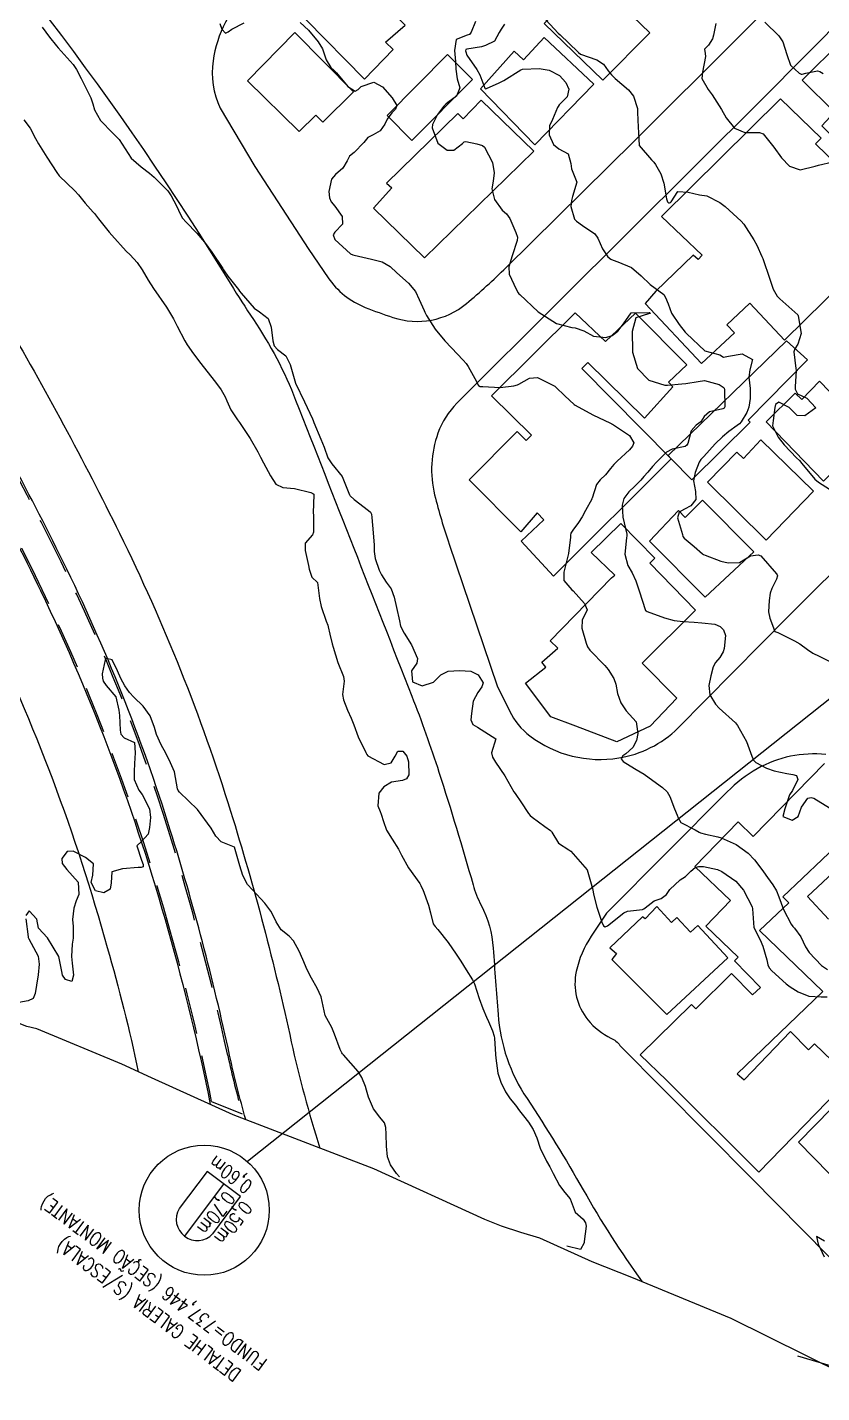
# Model space of a CAD drawing. Header units: metres. Extents: x 298520 to 308411, y 7433745 to 7450750.
# Drawn here: x 303078.7 to 303164.2, y 7440535.2 to 7440682.1 of the extents above; entities that cross this region are included whole.
import ezdxf

# ---------------------------------------------------------------- set-up
doc = ezdxf.new("R2010")
doc.units = ezdxf.units.M
doc.header["$LTSCALE"] = 10
doc.linetypes.add('CONTINUO', pattern=[0])
doc.linetypes.add('DASHED', pattern=[0.75, 0.5, -0.25])
for name, color, linetype in [('Area', 45, 'Continuous'), ('Canteiro', 45, 'DASHED'), ('Curvas de Nivel 1m', 11, 'Continuous'), ('Curvas de Nivel 5m', 15, 'Continuous'), ('Edificações', 30, 'Continuous'), ('TEXTO', 45, 'Continuous'), ('Vias Primárias', 230, 'Continuous')]:
    doc.layers.add(name, color=color, linetype=linetype)
doc.styles.add('ROMANS', font='romans', dxfattribs={"height": 0.2})

msp = doc.modelspace()

# ---------------------------------------------------------------- linework, layer by layer
at = {"layer": 'Area'}
msp.add_polyline3d([(303170.64, 7440535.16, 761.8), (303154.48, 7440543.16, 762.45), (303143.81, 7440547.55, 762.55), (303139.54, 7440549.26, 766.68), (303133.9, 7440551.78, 763.2), (303131.85, 7440552.39, 763.15), (303129.77, 7440553.07, 763.17), (303127.97, 7440553.79, 763.26), (303116.02, 7440559.26, 762.99), (303100.88, 7440565.07, 762.67), (303092.11, 7440569.05, 762.74), (303088.9, 7440570.51, 762.81), (303079.74, 7440574.32, 762.95), (303078.67, 7440574.56, 762.92), (303066.88, 7440579.22, 779.09), (303066.37, 7440579.54, 787.51), (303062.39, 7440581.08, 769.89), (303047.75, 7440587.32, 760.66), (303043.98, 7440589.27, 760), (303036.51, 7440592.23, 759), (303027.31, 7440595.91, 757.16), (303025.1, 7440596.69, 756.8), (303022.33, 7440598.28, 756.28), (303012.54, 7440602.31, 755.14)], dxfattribs=at)
at = {"layer": 'Canteiro'}
msp.add_lwpolyline([(303004.79, 7440711.59), (303019.58, 7440699.98, -0.0172), (303026.9, 7440693.81, -0.019794), (303040.19, 7440680.81, -0.021476), (303051.2, 7440668.11, -0.005877), (303057.67, 7440659.77, -0.026427), (303067.78, 7440644.82, -0.023549), (303080.33, 7440621.57, -0.04433), (303094.08, 7440584.96, -0.019494), (303098.56, 7440566.51), (303101.86, 7440565.18, -0.014409), (303100.3, 7440571.46, 0.022101), (303093.93, 7440595.65, 0.03909), (303082.37, 7440624.57, 0.018435), (303070.13, 7440647.24, 0.038402), (303057.76, 7440664.98, 0.005715), (303049.24, 7440675.17, 0.023067), (303042.2, 7440682.66, -0.006242), (303038.21, 7440686.63, 0.020995), (303027.1, 7440697.05, 0.00393), (303021.16, 7440702.08), (303015.27, 7440707), (303002.5, 7440717.37)], format="xyb", dxfattribs=at)
at = {"layer": 'Curvas de Nivel 1m', "flags": 128}
for points, elevation in [([(303134.09, 7440683.36), (303135.88, 7440681.48), (303136.07, 7440681.29), (303137.97, 7440679.45), (303138.01, 7440679.42), (303138.04, 7440679.39), (303138.26, 7440679.22), (303140.03, 7440678.59), (303140.75, 7440678.14), (303141.25, 7440677.41), (303141.61, 7440677), (303142.01, 7440676.6), (303143.43, 7440675.39), (303143.99, 7440674.71), (303144.39, 7440673.38), (303144.39, 7440672.95), (303144.48, 7440671.37), (303144.52, 7440670.8), (303144.6, 7440669.37), (303145.91, 7440667.86), (303146.15, 7440667.6), (303146.33, 7440667.35), (303146.9, 7440666.35), (303147.23, 7440665.34), (303147.54, 7440663.65), (303147.62, 7440663.33), (303147.73, 7440663.21), (303147.85, 7440663.2), (303147.94, 7440663.24), (303148.01, 7440663.33), (303148.74, 7440664.45), (303149.87, 7440664.35), (303151.07, 7440664.08), (303151.86, 7440663.96), (303153.27, 7440663.27), (303153.85, 7440662.82), (303155.56, 7440661.24), (303155.83, 7440660.91), (303156.93, 7440659.22), (303157.24, 7440658.66), (303157.79, 7440657.45), (303157.89, 7440657.21), (303157.97, 7440657.02), (303158.58, 7440655.2), (303159, 7440653.94), (303159.42, 7440653.19), (303159.73, 7440652.89), (303161.65, 7440651.17), (303161.71, 7440651.07), (303162.01, 7440649.17), (303161.67, 7440648.02), (303161.34, 7440647.5), (303161.23, 7440647.17), (303161.45, 7440645.37), (303161.47, 7440645.17), (303161.39, 7440643.4), (303161.39, 7440643.17), (303161.61, 7440642.67), (303162.63, 7440642.18), (303163.59, 7440641.14), (303162.42, 7440640.31), (303161.58, 7440640.34), (303160.72, 7440641.18), (303159.6, 7440641.76), (303159.27, 7440641.52), (303159.18, 7440641.19), (303158.99, 7440639.78), (303158.95, 7440639.2), (303159.55, 7440637.99), (303160.18, 7440637.18), (303161.53, 7440635.76), (303161.84, 7440635.48), (303162.1, 7440635.16), (303163.5, 7440633.48), (303163.9, 7440633.14), (303165.48, 7440632.14)], 758), ([(303080.31, 7440682.14), (303081.13, 7440681.06), (303081.86, 7440680.12), (303082.05, 7440679.9), (303083.65, 7440678.1), (303084.02, 7440677.55), (303084.51, 7440676.59), (303084.77, 7440676.09), (303085.55, 7440674.51), (303085.72, 7440674.07), (303085.78, 7440673.88), (303085.96, 7440673.24), (303086.61, 7440672.06), (303087.94, 7440670.72), (303088.6, 7440670.04), (303089.9, 7440668.03), (303090.98, 7440667.1), (303091.89, 7440666.4), (303092.39, 7440665.99), (303093.86, 7440664.5), (303094.2, 7440663.97), (303094.77, 7440662.89), (303095.2, 7440661.96), (303095.42, 7440661.55), (303095.82, 7440661.12), (303096.98, 7440659.94), (303097.8, 7440658.97), (303098.58, 7440657.92), (303099.77, 7440656.16), (303099.85, 7440656), (303099.9, 7440655.91), (303100.32, 7440655.34), (303101.46, 7440653.88), (303101.57, 7440653.72), (303101.73, 7440653.49), (303103.16, 7440651.87), (303103.71, 7440651.49), (303104.64, 7440650.78), (303104.96, 7440649.84), (303105.14, 7440648.37), (303105.28, 7440647.84), (303105.66, 7440647.44), (303106.57, 7440646.74), (303107.01, 7440645.82), (303107.61, 7440643.81), (303108.57, 7440641.8), (303109.41, 7440639.96), (303109.48, 7440639.79), (303109.57, 7440639.56), (303110.33, 7440637.78), (303110.67, 7440636.91), (303111.09, 7440635.77), (303111.51, 7440635.12), (303112.6, 7440633.75), (303113.41, 7440631.8), (303113.44, 7440631.74), (303113.47, 7440631.67), (303113.92, 7440631.29), (303115.46, 7440630.11), (303115.68, 7440629.94), (303115.79, 7440629.71), (303115.81, 7440629.35), (303115.97, 7440627.71), (303116.07, 7440626.37), (303116.05, 7440625.71), (303116.17, 7440624.93), (303116.61, 7440623.7), (303116.84, 7440623.17), (303117.36, 7440622.38), (303117.9, 7440621.68), (303118.23, 7440620.79), (303118.48, 7440619.68), (303118.77, 7440618.22), (303118.91, 7440617.67), (303119.3, 7440616.91), (303120.09, 7440615.66), (303120.74, 7440614.18), (303120.66, 7440613.66), (303120.07, 7440612.85), (303120.18, 7440611.66), (303121.23, 7440611.24), (303122.44, 7440611.63), (303123.24, 7440612.41), (303124.03, 7440612.83), (303125.25, 7440612.88), (303126.46, 7440612.8), (303127.24, 7440612.43), (303127.78, 7440611.56), (303127.66, 7440611.13), (303127.22, 7440610.52), (303126.73, 7440609.58), (303126.52, 7440608.26), (303126.48, 7440607.58), (303126.68, 7440607.08), (303127.18, 7440606.78), (303129.16, 7440605.55), (303128.68, 7440604.02), (303128.79, 7440603.55), (303129.13, 7440603.01), (303130.13, 7440601.54), (303131.1, 7440599.84), (303131.22, 7440599.65), (303131.32, 7440599.53), (303131.84, 7440598.76), (303132.67, 7440597.51), (303132.85, 7440597.29), (303133.06, 7440597.09), (303134.43, 7440596.11), (303135.04, 7440595.65), (303135.13, 7440595.57), (303135.19, 7440595.48), (303135.89, 7440594.32), (303137.02, 7440593.58), (303137.23, 7440593.45), (303138.99, 7440591.43), (303139.56, 7440589.42), (303139.71, 7440588.67), (303140.03, 7440587.42), (303140.55, 7440585.79), (303140.73, 7440585.41), (303140.92, 7440585.3), (303141.17, 7440585.41), (303142.94, 7440586.8), (303143.34, 7440586.98), (303144.94, 7440587.18), (303145.08, 7440587.22), (303145.24, 7440587.36), (303146.21, 7440588.09), (303146.96, 7440588.36), (303147.53, 7440588.77), (303147.89, 7440589.33), (303148.98, 7440590.37), (303149.57, 7440590.72), (303150.14, 7440591.3), (303150.62, 7440591.67), (303151, 7440591.78), (303151.52, 7440591.8), (303153, 7440591.48), (303153.49, 7440591.26), (303154.98, 7440590.22), (303155.8, 7440589.23), (303156.73, 7440587.44), (303156.79, 7440587.22), (303156.92, 7440585.22), (303157.61, 7440583.91), (303157.89, 7440583.21), (303158.32, 7440581.76), (303158.42, 7440581.2), (303158.56, 7440580.88), (303158.87, 7440580.57), (303160.42, 7440579.17), (303160.85, 7440578.85), (303161.69, 7440578.31), (303162.83, 7440577.85), (303164.18, 7440577.78), (303164.83, 7440577.78)], 762), ([(303099.46, 7440682.53), (303099.68, 7440681.91), (303100.07, 7440681.47), (303100.35, 7440681.63), (303100.74, 7440681.9), (303102.08, 7440682.59)], 761), ([(303108.08, 7440682.63), (303108.99, 7440681.8), (303110.05, 7440680.54), (303110.49, 7440679.78), (303110.88, 7440678.62), (303111.4, 7440677.77), (303111.73, 7440677.48), (303112.02, 7440677.19), (303113.24, 7440675.75), (303114, 7440675.25), (303114.32, 7440675.41), (303114.66, 7440675.73), (303116.01, 7440676.19), (303116.97, 7440675.7), (303117.99, 7440674.5), (303118.5, 7440673.68), (303118.37, 7440673.28), (303117.97, 7440672.9), (303117.45, 7440672.21), (303117.21, 7440671.7), (303116.69, 7440670.96), (303115.94, 7440670.55), (303115.39, 7440670.26), (303114.96, 7440669.72), (303113.91, 7440668.63), (303113.42, 7440668.23), (303113.17, 7440667.75), (303112.69, 7440666.96), (303111.89, 7440666.28), (303111.48, 7440665.77), (303111.18, 7440664.45), (303111.25, 7440663.77), (303111.42, 7440663.33), (303111.84, 7440662.87), (303112.62, 7440661.75), (303112.65, 7440660.92), (303111.82, 7440660.05), (303111.65, 7440659.76), (303111.81, 7440659.27), (303113.53, 7440657.74), (303113.78, 7440657.63), (303113.92, 7440657.6), (303115.78, 7440657.14), (303116.92, 7440656.85), (303117.77, 7440656.37), (303118.5, 7440655.68), (303119.75, 7440654.56), (303120.52, 7440653.66), (303120.89, 7440652.82), (303121.44, 7440651.64), (303121.53, 7440651.46), (303121.71, 7440651.09), (303122.61, 7440649.63), (303123.67, 7440648.36), (303124.38, 7440647.61), (303125.65, 7440646.28), (303125.97, 7440645.92), (303126.17, 7440645.59), (303126.89, 7440644.31), (303127.28, 7440643.57), (303127.48, 7440643.44), (303127.61, 7440643.44), (303127.74, 7440643.45), (303129.61, 7440643.33), (303131.08, 7440643.53), (303131.5, 7440643.64), (303131.62, 7440643.69), (303132.79, 7440644.34), (303133.63, 7440644.42), (303135.51, 7440643.48), (303135.61, 7440643.39), (303136.58, 7440642.45), (303137.59, 7440641.52), (303137.69, 7440641.45), (303139.58, 7440640.39), (303141.49, 7440639.5), (303141.57, 7440639.46), (303141.61, 7440639.44), (303141.71, 7440639.41), (303143.55, 7440638.19), (303144, 7440637.38), (303143.87, 7440637.04), (303143.54, 7440636.63), (303142.21, 7440635.4), (303141.86, 7440635.06), (303141.51, 7440634.62), (303140.97, 7440633.94), (303140.39, 7440633.42), (303140, 7440632.91), (303139.51, 7440631.43), (303139.5, 7440631.4), (303139.47, 7440631.32), (303138.81, 7440630.09), (303138.45, 7440629.44), (303138.06, 7440628.83), (303137.43, 7440627.99), (303137.23, 7440627.65), (303137.2, 7440627.45), (303137.2, 7440627.23), (303136.97, 7440625.46), (303136.65, 7440624.2), (303136.48, 7440623.46), (303136.47, 7440622.57), (303137.35, 7440621.56), (303137.48, 7440621.45), (303138.69, 7440620.08), (303139, 7440619.43), (303138.45, 7440618.31), (303138.4, 7440617.44), (303138.88, 7440615.84), (303139.02, 7440615.43), (303139.28, 7440615.06), (303140.88, 7440613.41), (303141.25, 7440613), (303141.87, 7440612.03), (303142.06, 7440611.4), (303142.25, 7440610.42), (303142.61, 7440609.39), (303143.2, 7440608.56), (303144.26, 7440607.37), (303144.43, 7440606.1), (303144.3, 7440605.37), (303143.91, 7440604.61), (303143.14, 7440603.93), (303142.83, 7440603.69), (303142.66, 7440603.39), (303142.85, 7440603.11), (303143.13, 7440602.91), (303144.26, 7440602.23), (303145.12, 7440601.72), (303145.67, 7440601.35), (303147.1, 7440600.3), (303147.59, 7440599.83), (303147.87, 7440599.33), (303148.4, 7440598), (303148.67, 7440597.32), (303148.78, 7440597.03), (303149.05, 7440596.52), (303150.6, 7440595.74), (303151.05, 7440595.5), (303151.18, 7440595.43), (303151.72, 7440595.28), (303153.04, 7440594.99), (303153.41, 7440594.89), (303155.03, 7440594.17), (303156.31, 7440593.23), (303157.01, 7440592.5), (303157.56, 7440591.77), (303157.97, 7440591.21), (303158.4, 7440590.61), (303158.98, 7440589.81), (303159.36, 7440589.19), (303159.61, 7440588.54), (303160.1, 7440587.18), (303160.93, 7440585.58), (303161.11, 7440585.35), (303161.31, 7440585.16), (303161.97, 7440584.21), (303162.48, 7440583.15), (303162.89, 7440582.55), (303164.21, 7440581.13), (303164.87, 7440580.69)], 761), ([(303130.08, 7440682.45), (303129.72, 7440681.91), (303129.52, 7440681.56), (303129, 7440680.62), (303128.05, 7440680.14), (303127.61, 7440680.02), (303126.05, 7440679.77), (303125.92, 7440679.72), (303125.9, 7440679.59), (303125.92, 7440679.47), (303126.04, 7440679.12), (303127.11, 7440677.58), (303127.45, 7440677.01), (303127.97, 7440675.57), (303128, 7440675.52), (303128.07, 7440675.5), (303128.24, 7440675.57), (303129.45, 7440676.11), (303130.01, 7440676.37), (303131.85, 7440677.52), (303132.02, 7440677.6), (303133.86, 7440677.66), (303134.02, 7440677.65), (303134.91, 7440677.49), (303136.02, 7440676.92), (303136.69, 7440676.15), (303137.02, 7440675.46), (303136.83, 7440674.63), (303135.98, 7440673.76), (303135.86, 7440673.6), (303135.81, 7440673.48), (303135.26, 7440672.18), (303134.94, 7440671.49), (303134.88, 7440670.55), (303135.35, 7440669.49), (303135.92, 7440669.03), (303136.94, 7440668.49), (303137.24, 7440667.46), (303137.3, 7440666.86), (303137.88, 7440665.45), (303137.42, 7440663.9), (303137.29, 7440663.46), (303137.21, 7440662.82), (303137.63, 7440661.45), (303137.83, 7440661.23), (303138.47, 7440660.79), (303139.81, 7440659.89), (303140.12, 7440659.43), (303140.62, 7440658.25), (303141.22, 7440657.41), (303141.54, 7440657.16), (303141.78, 7440657.06), (303142.3, 7440656.87), (303143.77, 7440656.24), (303144.8, 7440655.37), (303145.75, 7440654.41), (303147.22, 7440653.34), (303147.43, 7440653.04), (303147.72, 7440652.35), (303148.06, 7440651.33), (303148.9, 7440650.11), (303149.53, 7440649.31), (303149.68, 7440649.17), (303151.66, 7440647.29), (303153.25, 7440646.86), (303153.66, 7440646.61), (303154.2, 7440646.71), (303155.66, 7440646.97), (303156.77, 7440646.34), (303156.48, 7440645.23), (303156.39, 7440644.47), (303156.53, 7440643.23), (303156.53, 7440642.15), (303156.38, 7440641.23), (303156.18, 7440640.64), (303155.57, 7440639.66), (303155.37, 7440639.44), (303155.12, 7440639.24), (303154.22, 7440638.59), (303153.55, 7440638.03), (303152.77, 7440637.27), (303151.53, 7440635.93), (303151.23, 7440635.59), (303151.04, 7440635.29), (303150.61, 7440634.19), (303150.44, 7440633.3), (303150.64, 7440632.14), (303150.67, 7440631.3), (303150.15, 7440630.62), (303149.46, 7440630.24), (303148.87, 7440629.91), (303148.71, 7440629.32), (303149.23, 7440627.51), (303149.3, 7440627.31), (303149.42, 7440627.12), (303150.49, 7440626.22), (303151.4, 7440625.44), (303151.49, 7440625.38), (303151.68, 7440625.29), (303153.39, 7440624.65), (303154.17, 7440624.47), (303155.39, 7440624.52), (303155.85, 7440624.78), (303156.56, 7440625.22), (303157.4, 7440625.34), (303157.69, 7440625.21), (303159.37, 7440623.3), (303159.45, 7440623.19), (303159.47, 7440623.09), (303159.37, 7440622.72), (303158.86, 7440621.7), (303158.68, 7440621.2), (303158.58, 7440620.43), (303158.51, 7440619.2), (303158.66, 7440618.53), (303159.14, 7440617.19), (303159.18, 7440617.07), (303159.3, 7440617.03), (303159.52, 7440616.97), (303161.29, 7440616.09), (303161.89, 7440615.76), (303162.71, 7440615.15), (303163.28, 7440614.75), (303163.97, 7440614.43), (303165.26, 7440613.8)], 759), ([(303152.85, 7440682.51), (303152.58, 7440681.27), (303152.49, 7440680.85), (303152.06, 7440680.18), (303151.6, 7440679.74), (303151.67, 7440679.29), (303151.71, 7440678.95), (303151.39, 7440677.29), (303151.33, 7440676.6), (303152, 7440675.41), (303152.13, 7440675.28), (303152.44, 7440674.83), (303153.43, 7440673.27), (303153.96, 7440672.35), (303154.85, 7440671.25), (303155.95, 7440670.77), (303157.53, 7440670.8), (303157.94, 7440670.64), (303159.09, 7440669.2), (303159.91, 7440668.05), (303160.75, 7440667.18), (303161.9, 7440666.76), (303163.53, 7440667.15), (303163.9, 7440667.28), (303165.41, 7440667.63)], 757), ([(303158.09, 7440682.65), (303159.61, 7440681.19), (303160.06, 7440680.53), (303160.47, 7440679.18), (303160.87, 7440678.02), (303161.8, 7440677.16), (303161.96, 7440677.09), (303162.02, 7440677.07), (303162.13, 7440677.05), (303162.52, 7440677.16), (303163.76, 7440677.41), (303164.02, 7440677.34), (303164.37, 7440677.14)], 756), ([(303078.36, 7440672.16), (303079.03, 7440671.24), (303079.61, 7440670.14), (303079.92, 7440669.57), (303080.83, 7440668.13), (303081.89, 7440666.47), (303082.17, 7440666.12), (303083.86, 7440664.5), (303084.23, 7440664.09), (303084.95, 7440663.19), (303085.83, 7440662.2), (303085.96, 7440662.07), (303086.4, 7440661.5), (303087.53, 7440660.05), (303087.81, 7440659.72), (303089.37, 7440658.03), (303089.78, 7440657.63), (303090.56, 7440656.8), (303091.1, 7440656.01), (303091.75, 7440654.9), (303092.32, 7440653.99), (303093.71, 7440651.98), (303094.46, 7440650.73), (303094.87, 7440649.96), (303095.67, 7440648.38), (303095.92, 7440647.95), (303096.63, 7440646.96), (303097.39, 7440645.93), (303097.64, 7440645.6), (303098.98, 7440643.92), (303099.6, 7440643.08), (303100.03, 7440642.34), (303100.19, 7440641.9), (303100.64, 7440640.95), (303101.35, 7440639.88), (303101.57, 7440639.57), (303102.71, 7440637.87), (303103.53, 7440636.43), (303103.83, 7440635.86), (303104.15, 7440635.22), (303104.89, 7440633.85), (303105.48, 7440632.94), (303106.22, 7440632.57), (303107.48, 7440632.46), (303109.23, 7440632.03), (303109.47, 7440631.92), (303109.55, 7440631.86), (303109.57, 7440631.79), (303109.5, 7440629.84), (303109.51, 7440629.79), (303109.53, 7440629.71), (303109.53, 7440627.79), (303109.42, 7440627.5), (303108.62, 7440626.59), (303108.63, 7440625.8), (303108.99, 7440624.19), (303109.07, 7440623.79), (303109.36, 7440622.92), (303109.95, 7440622.37), (303110.02, 7440621.78), (303110.19, 7440620.63), (303110.36, 7440619.77), (303110.89, 7440618.19), (303111.07, 7440617.76), (303111.12, 7440617.58), (303111.29, 7440616.8), (303111.55, 7440615.76), (303111.63, 7440615.41), (303112.14, 7440613.75), (303112.75, 7440612.24), (303112.84, 7440611.74), (303112.66, 7440610.3), (303112.76, 7440609.74), (303113.2, 7440608.61), (303113.57, 7440607.74), (303113.86, 7440607.05), (303114.35, 7440605.73), (303115.15, 7440604.06), (303115.27, 7440603.84), (303115.39, 7440603.72), (303117.13, 7440602.78), (303117.88, 7440602.94), (303118.31, 7440603.68), (303118.61, 7440604.22), (303119.15, 7440604.19), (303119.56, 7440603.67), (303119.75, 7440603.05), (303119.8, 7440601.66), (303119.54, 7440601.23), (303119.11, 7440601.04), (303117.92, 7440600.87), (303117.1, 7440600.37), (303116.58, 7440599.7), (303116.44, 7440598.33), (303116.7, 7440597.7), (303116.81, 7440597.44), (303117.05, 7440596.62), (303117.4, 7440595.69), (303117.98, 7440594.73), (303118.69, 7440593.67), (303119.01, 7440593.03), (303119.75, 7440591.66), (303120.98, 7440589.95), (303121.08, 7440589.75), (303121.13, 7440589.65), (303121.3, 7440589.31), (303121.89, 7440587.64), (303122.11, 7440586.81), (303122.42, 7440585.63), (303122.61, 7440585.32), (303122.92, 7440585), (303124.03, 7440583.61), (303124.88, 7440582.37), (303125.4, 7440581.59), (303125.96, 7440580.68), (303126.66, 7440579.58), (303126.85, 7440579.15), (303127.36, 7440577.57), (303127.75, 7440576.51), (303128.14, 7440575.56), (303128.35, 7440575.11), (303128.79, 7440574.12), (303128.97, 7440573.55), (303129.01, 7440573.31), (303129.11, 7440571.55), (303129.14, 7440571.16), (303129.37, 7440569.54), (303129.68, 7440568.58), (303130.18, 7440567.54), (303130.7, 7440566.79), (303131.27, 7440566.1), (303131.72, 7440565.51), (303132.13, 7440564.96), (303132.67, 7440564.28), (303133.18, 7440563.49), (303133.56, 7440562.58), (303133.94, 7440561.49), (303134.62, 7440560.09), (303134.96, 7440559.48), (303135.32, 7440558.75), (303135.99, 7440557.47), (303136.58, 7440556.7), (303137.14, 7440556.02), (303137.36, 7440555.45), (303137.7, 7440554.59), (303138.55, 7440553.84), (303138.82, 7440553.43), (303138.89, 7440553.08), (303138.65, 7440551.43), (303138.66, 7440551.28), (303138.26, 7440550.56), (303136.8, 7440550.94)], 763), ([(303118.78, 7440558.4), (303118.47, 7440558.74), (303117.8, 7440559.68), (303117.48, 7440560.55), (303117.38, 7440561.69), (303117.34, 7440563), (303117.32, 7440563.69), (303117.18, 7440564.2), (303116.67, 7440564.81), (303116, 7440565.71), (303115.45, 7440566.96), (303115.25, 7440567.71), (303115.12, 7440568.11), (303114.73, 7440569.08), (303114.33, 7440569.72), (303112.75, 7440571.52), (303112.65, 7440571.64), (303112.59, 7440571.74), (303112.41, 7440572.09), (303111.78, 7440573.76), (303111.49, 7440574.46), (303110.8, 7440575.77), (303110.34, 7440577.77), (303109.92, 7440578.69), (303109.3, 7440579.79), (303108.86, 7440580.66), (303108.38, 7440581.79), (303107.99, 7440582.69), (303107.38, 7440583.81), (303106.91, 7440584.28), (303106.06, 7440584.97), (303105.51, 7440585.83), (303105.33, 7440586.23), (303104.93, 7440586.97), (303104.3, 7440587.85), (303102.96, 7440589.27), (303102.44, 7440589.87), (303101.93, 7440590.82), (303101.59, 7440591.88), (303101.02, 7440593.89), (303099.59, 7440594.46), (303099.03, 7440595.06), (303098.53, 7440595.92), (303097.06, 7440597.93), (303095.09, 7440599.79), (303094.97, 7440599.96), (303094.9, 7440600.15), (303094.56, 7440601.97), (303094.15, 7440602.95), (303093.62, 7440603.98), (303093.15, 7440604.88), (303092.63, 7440605.99), (303092.41, 7440606.75), (303091.94, 7440607.99), (303091.2, 7440609.04), (303090.21, 7440610.02), (303089.72, 7440610.53), (303089.23, 7440611.25), (303088.79, 7440612.03), (303088.44, 7440612.84), (303087.87, 7440614.04), (303087.26, 7440614.19), (303087.11, 7440614.05), (303086.78, 7440612.52), (303086.81, 7440612.06), (303086.9, 7440611.73), (303087.23, 7440611.26), (303088.25, 7440610.04), (303088.59, 7440608.63), (303088.65, 7440608.04), (303088.72, 7440606.48), (303088.81, 7440606.03), (303089.16, 7440605.65), (303090.26, 7440605.12), (303090.35, 7440604.01), (303090.26, 7440602.88), (303090.23, 7440602.01), (303090.24, 7440601.15), (303090.74, 7440600.01), (303091.09, 7440599.54), (303091.87, 7440597.99), (303091.98, 7440597.06), (303091.88, 7440595.99), (303091.74, 7440595.29), (303091.03, 7440594.47), (303090.52, 7440594.01), (303091, 7440592.48), (303091.19, 7440592), (303091.21, 7440591.77), (303090.99, 7440591.69), (303090.66, 7440591.67), (303088.99, 7440591.54), (303087.82, 7440591.21), (303087.76, 7440590.04), (303087.66, 7440589.35), (303086.96, 7440588.97), (303086.07, 7440589.17), (303085.59, 7440590.07), (303085.78, 7440590.87), (303085.86, 7440592.07), (303085, 7440592.75), (303083.67, 7440593.43), (303083.01, 7440593.4), (303082.46, 7440592.65), (303082.47, 7440592.11), (303082.99, 7440591.46), (303084.19, 7440590.09), (303084.27, 7440588.78), (303083.99, 7440588.09), (303083.72, 7440587.31), (303083.6, 7440586.09), (303083.66, 7440585.35), (303083.65, 7440584.09), (303083.56, 7440583.43), (303083.5, 7440582.09), (303083.56, 7440581.4), (303083.71, 7440580.09), (303083.53, 7440579.41), (303082.85, 7440579.62), (303082.53, 7440580.1), (303082.46, 7440580.5), (303082.12, 7440582.11), (303080.9, 7440584.12), (303079.93, 7440585.15), (303079.75, 7440586.14), (303078.94, 7440587.02), (303078.57, 7440586.52)], 763), ([(303078.57, 7440586.15), (303078.81, 7440584.24), (303078.83, 7440584.15), (303078.9, 7440584), (303079.89, 7440582.13), (303080.02, 7440581.29), (303079.9, 7440580.13), (303079.71, 7440579.01), (303079.57, 7440578.14), (303079.37, 7440577.6), (303078.82, 7440577.32), (303077.81, 7440577.17)], 763), ([(303164.52, 7440551.47), (303163.67, 7440551.99), (303163.86, 7440551.13), (303164.08, 7440550.7), (303164.5, 7440549.77)], 762), ([(303168.09, 7440537.18), (303161.66, 7440539.11)], 762)]:
    msp.add_lwpolyline(points, dxfattribs=dict(at, elevation=elevation))
at = {"layer": 'Curvas de Nivel 5m', "elevation": 760, "flags": 128}
msp.add_lwpolyline([(303126.95, 7440682.72), (303126.51, 7440681.59), (303126.33, 7440681.33), (303126.07, 7440681.26), (303124.87, 7440680.8), (303124.72, 7440679.61), (303124.83, 7440678.41), (303124.85, 7440677.61), (303124.98, 7440676.57), (303125.28, 7440675.61), (303124.92, 7440674.68), (303123.98, 7440674.01), (303123.76, 7440673.84), (303123.56, 7440673.62), (303122.87, 7440672.72), (303122.34, 7440671.64), (303122.3, 7440671.28), (303122.9, 7440669.63), (303123.92, 7440668.87), (303124.63, 7440668.9), (303125.55, 7440669.6), (303125.75, 7440669.78), (303125.93, 7440669.82), (303127.11, 7440669.58), (303127.73, 7440669.38), (303127.92, 7440669.22), (303128.79, 7440667.56), (303128.99, 7440666.46), (303128.86, 7440665.56), (303128.71, 7440664.72), (303129, 7440663.56), (303129.84, 7440662.41), (303130.31, 7440662.02), (303130.66, 7440661.54), (303131.32, 7440660.01), (303131.47, 7440659.52), (303131.46, 7440659.18), (303130.91, 7440657.53), (303130.55, 7440656.32), (303130.58, 7440655.54), (303131.35, 7440653.91), (303131.55, 7440653.52), (303131.63, 7440653.42), (303131.73, 7440653.34), (303133.71, 7440651.5), (303135.69, 7440650.24), (303137.33, 7440649.81), (303137.69, 7440649.77), (303138.62, 7440649.44), (303139.68, 7440648.87), (303140.98, 7440648.72), (303141.68, 7440648.95), (303142.3, 7440649.39), (303142.89, 7440650.19), (303143.71, 7440651.38), (303145.65, 7440651.43), (303145.71, 7440651.41), (303145.74, 7440651.39), (303145.75, 7440651.36), (303145.75, 7440651.32), (303145.71, 7440651.3), (303144.23, 7440650.85), (303143.82, 7440649.38), (303143.82, 7440649.24), (303143.87, 7440647.38), (303143.88, 7440647.15), (303144.39, 7440645.37), (303145.62, 7440644.13), (303147.34, 7440643.61), (303147.62, 7440643.61), (303149.19, 7440643.74), (303149.62, 7440643.78), (303150.92, 7440644), (303151.63, 7440644.1), (303153.21, 7440643.67), (303153.61, 7440643.38), (303153.74, 7440643.26), (303153.78, 7440643.09), (303153.82, 7440641.26), (303153.74, 7440641.11), (303153.59, 7440641.04), (303152.15, 7440640.71), (303151.58, 7440640.23), (303151.21, 7440639.65), (303150.71, 7440639.3), (303150.18, 7440638.68), (303149.82, 7440637.31), (303149.73, 7440637.12), (303149.54, 7440636.99), (303148.15, 7440636.71), (303147.53, 7440636.4), (303146.47, 7440635.35), (303146.03, 7440634.84), (303145.51, 7440634.22), (303145.1, 7440633.76), (303144.75, 7440633.37), (303144.13, 7440632.73), (303143.48, 7440632.13), (303142.93, 7440631.39), (303142.76, 7440630.68), (303142.81, 7440629.39), (303143.24, 7440627.57), (303143.27, 7440627.38), (303143.21, 7440627.17), (303143.03, 7440625.39), (303143.38, 7440624.18), (303143.83, 7440623.38), (303144.21, 7440622.52), (303144.63, 7440621.37), (303145.23, 7440619.46), (303145.27, 7440619.36), (303145.33, 7440619.29), (303145.46, 7440619.23), (303147.32, 7440618.55), (303148.36, 7440618.28), (303149.32, 7440618.17), (303150.51, 7440618.1), (303151.31, 7440618.02), (303152.72, 7440617.86), (303153.31, 7440617.62), (303153.66, 7440617.26), (303153.88, 7440616.67), (303153.74, 7440615.26), (303153.62, 7440614.91), (303153.27, 7440614.27), (303152.79, 7440613.74), (303152.56, 7440613.27), (303152.3, 7440612.33), (303152.07, 7440611.28), (303152.2, 7440610.25), (303152.81, 7440609.27), (303153.21, 7440608.85), (303154.96, 7440607.24), (303155.18, 7440606.97), (303156.13, 7440605.23), (303156.72, 7440603.65), (303156.9, 7440603.22), (303157.13, 7440602.99), (303158.29, 7440602.37), (303159.12, 7440602.1), (303160.49, 7440601.81), (303161.12, 7440601.7), (303161.52, 7440601.57), (303161.67, 7440601.16), (303161.1, 7440599.97), (303160.76, 7440599.51), (303160.64, 7440599.17), (303160.25, 7440598.01), (303160.06, 7440597.18), (303161.06, 7440596.79), (303161.71, 7440597.16), (303162.05, 7440598.18), (303162.74, 7440599.15), (303163.09, 7440599.22), (303163.39, 7440599.14), (303165.08, 7440598.12)], dxfattribs=at)
at = {"layer": 'Edificações'}
for points in [[(303108.75, 7440682.91), (303115.01, 7440676.51), (303118.11, 7440679.72), (303117.28, 7440680.52), (303119.41, 7440682.34), (303113.97, 7440687.9)], [(303134.35, 7440682.53), (303140.67, 7440676.41), (303145.74, 7440681.51), (303140.17, 7440686.9), (303138.32, 7440685), (303137.51, 7440685.78)], [(303102.42, 7440676.34), (303107.53, 7440681.54), (303113.84, 7440675.18), (303110.53, 7440671.9), (303109.77, 7440672.66), (303107.98, 7440670.88)], [(303127.51, 7440675.49), (303133.36, 7440669.46), (303139.7, 7440676), (303134.37, 7440681.02), (303132.12, 7440678.62), (303131.13, 7440679.55)], [(303164.25, 7440671.51), (303170.45, 7440665.29), (303173.63, 7440668.58), (303172.94, 7440669.24), (303174.84, 7440671.21), (303169.69, 7440676.24), (303170.3, 7440676.86), (303166.41, 7440680.66), (303162.13, 7440676.43), (303165.62, 7440672.99)], [(303117.47, 7440672.63), (303123.97, 7440679.17), (303126.65, 7440676.5), (303120.11, 7440669.92)], [(303117.97, 7440664.82), (303116, 7440662.65), (303121.48, 7440657.28), (303133.24, 7440668.76), (303127.56, 7440674.25), (303125.65, 7440672.27), (303125.07, 7440672.84), (303117.38, 7440665.35)], [(303145.24, 7440652.37), (303151.3, 7440645.92), (303154.84, 7440649.24), (303154.03, 7440650.09), (303156.49, 7440652.41), (303160.22, 7440648.44), (303171.02, 7440659.04), (303166.84, 7440663.01), (303168.5, 7440664.77), (303163.57, 7440669.56), (303164.17, 7440670.17), (303159.81, 7440674.41), (303147, 7440661.75), (303151.38, 7440657.59), (303150.92, 7440657.11), (303150.4, 7440657.6), (303146.39, 7440653.7)], [(303126.3, 7440633.42), (303131.44, 7440638.61), (303132.43, 7440637.63), (303133, 7440638.21), (303128.7, 7440642.46), (303137.69, 7440651.39), (303140.97, 7440648.28), (303144.18, 7440651.36), (303149.73, 7440645.79), (303147.74, 7440643.93), (303148.22, 7440643.42), (303145.16, 7440640.05), (303139.04, 7440646.04), (303138.4, 7440645.39), (303148.04, 7440635.67), (303135.36, 7440623.05), (303131.87, 7440626.81), (303134.32, 7440629.09), (303133.62, 7440629.84), (303131.83, 7440627.82)], [(303160.45, 7440648.37), (303147.69, 7440636.02), (303148.04, 7440635.67), (303150.25, 7440633.39), (303156.53, 7440639.6), (303156.31, 7440639.82), (303162.69, 7440646.32)], [(303158.24, 7440639.64), (303164.42, 7440633.26), (303169.46, 7440638.39), (303163.99, 7440644.01), (303162.09, 7440642.05), (303161.37, 7440642.74)], [(303151.94, 7440633.17), (303158.26, 7440626.91), (303163.35, 7440632.19), (303157.66, 7440637.7), (303155.82, 7440635.69), (303155.08, 7440636.37)], [(303145.68, 7440626.81), (303151.7, 7440620.78), (303156.94, 7440625.64), (303151.41, 7440631.22), (303149.54, 7440629.37), (303148.83, 7440630.09)], [(303132.35, 7440611.53), (303134.52, 7440613.26), (303134.09, 7440613.8), (303135.82, 7440615.29), (303135.02, 7440616.08), (303141.59, 7440622.86), (303141.95, 7440623.16), (303139.4, 7440625.6), (303142.61, 7440628.72), (303146.27, 7440624.98), (303145.72, 7440624.44), (303150.66, 7440619.38), (303144.92, 7440613.69), (303148.62, 7440609.9), (303145.78, 7440606.91), (303142.17, 7440605.22), (303137.76, 7440606.89), (303135.06, 7440607.91)], [(303144.94, 7440586.39), (303141.43, 7440583.04), (303142.16, 7440582.44), (303141.65, 7440581.8), (303147.57, 7440575.88), (303154.11, 7440581.98), (303150.89, 7440585.43), (303150.1, 7440584.71), (303148.63, 7440586.29), (303148.08, 7440585.77), (303146.48, 7440587.49), (303145.24, 7440586.17)], [(303161.73, 7440562.14), (303166.7, 7440557.06), (303173.08, 7440563.35), (303172.62, 7440563.82), (303173.98, 7440565.16), (303169.6, 7440569.38), (303167.45, 7440567.15), (303167.04, 7440567.55)]]:
    msp.add_lwpolyline(points, close=True, dxfattribs=at)
for points in [[(303166.38, 7440594.57), (303160.05, 7440588.54), (303160.69, 7440587.87), (303157.54, 7440584.92), (303164.34, 7440578.34), (303155.14, 7440569.47), (303155.87, 7440568.85), (303160.87, 7440574.04), (303162.79, 7440572.06), (303163.47, 7440572.72), (303167.3, 7440569.03), (303157.48, 7440558.9), (303147.54, 7440568.78), (303144.7, 7440571.52), (303150.2, 7440576.93), (303150.67, 7440576.46), (303154.52, 7440580.26), (303156.78, 7440577.97), (303157.63, 7440578.77), (303154.84, 7440581.64), (303155.25, 7440582.04), (303151.76, 7440585.38), (303154.4, 7440588.13), (303150.57, 7440591.81), (303155.23, 7440596.59), (303156.85, 7440595.01), (303164.52, 7440602.89)], [(303164.96, 7440586.14), (303162.7, 7440588.58), (303167.66, 7440593.19)]]:
    msp.add_lwpolyline(points, dxfattribs=at)
at = {"layer": 'TEXTO', "linetype": 'CONTINUO'}
for points in [[(303277.59, 7440699.22, 0), (303102.41, 7440560.05, 0)], [(303098.68, 7440552.26, 0), (303101.69, 7440556.26, 0), (303098.09, 7440558.96, 0), (303095.08, 7440554.97, 0)], [(303095.66, 7440551.99, 0), (303099.89, 7440557.61, 0)]]:
    msp.add_polyline3d(points, dxfattribs=at)
msp.add_circle((303097.77, 7440554.8), 7, dxfattribs=at)
msp.add_arc((303097.02, 7440553.8), 2.26, 148.9285, 317.1593, dxfattribs=at)
at = {"layer": 'Vias Primárias'}
for points in [[(303102.24, 7440564.55, -0.016011), (303100.5, 7440571.5, 0.022101), (303094.12, 7440595.71, 0.03909), (303082.55, 7440624.66, 0.018435), (303070.31, 7440647.34, 0.038402), (303057.92, 7440665.11, 0.005715), (303049.39, 7440675.3, 0.023067), (303042.34, 7440682.8, -0.006242), (303038.35, 7440686.77, 0.020995), (303027.23, 7440697.2, 0.00393), (303021.29, 7440702.23), (303015.39, 7440707.15), (303002.62, 7440717.53), (302973.22, 7440740.2), (302961.06, 7440749.59), (302932.72, 7440770.81), (302912.81, 7440786.15), (302895.31, 7440800.3), (302885.33, 7440808.67)], [(302885.18, 7440804.81, 0.014303), (302916.4, 7440779.62), (302941.84, 7440759.64), (302954.5, 7440749.74), (302968.38, 7440739.2), (302985.9, 7440725.74), (303004.67, 7440711.43), (303019.46, 7440699.82, -0.0172), (303026.77, 7440693.66, -0.019794), (303040.04, 7440680.68, -0.021476), (303051.05, 7440667.98, -0.005877), (303057.51, 7440659.65, -0.026427), (303067.61, 7440644.72, -0.023549), (303080.15, 7440621.48, -0.044331), (303093.88, 7440584.9, -0.019794), (303098.42, 7440566.18)], [(302899.76, 7440805.7), (302917.16, 7440791.64), (302936.91, 7440776.31), (302974.46, 7440747.83), (302977.37, 7440745.58), (303006.84, 7440722.86), (303019.71, 7440712.4), (303025.65, 7440707.45, -0.00393), (303031.67, 7440702.35, -0.020995), (303043.2, 7440691.53, 0.006242), (303047.07, 7440687.68, -0.023067), (303054.56, 7440679.72, -0.005715), (303063.18, 7440669.42, -0.038402), (303076.17, 7440650.79, -0.018435), (303088.65, 7440627.66, -0.03909), (303100.61, 7440597.73, -0.022101), (303107.14, 7440572.94, 0.023071), (303110.22, 7440561.48)], [(303015.16, 7440749.1), (303028.08, 7440738.29, -0.030091), (303058.77, 7440709.3, -0.050948), (303100.62, 7440654.46, 0.010507), (303103.06, 7440650.67, -0.054651), (303107.61, 7440641.99, 0.000077), (303120.11, 7440610.14, -0.015639), (303123.03, 7440601.95, -0.008765), (303126.7, 7440589.83, 0.050597), (303127.57, 7440587.63, -0.10255), (303128.87, 7440583.01, 0.001221), (303129.39, 7440575.88, 0.12916), (303132.51, 7440566.81, -0.018142), (303138.57, 7440556.98, 0.027189), (303144.91, 7440547.1, -1.452314)], [(303000.51, 7440706.06), (303015.26, 7440694.47, -0.0172), (303022.21, 7440688.61, -0.019794), (303035.1, 7440676.01, -0.021476), (303045.72, 7440663.75, -0.005877), (303052.08, 7440655.55, -0.026427), (303061.78, 7440641.21, -0.023549), (303074.02, 7440618.54, -0.044331), (303087.33, 7440583.09, -0.019133), (303090.67, 7440569.71)]]:
    msp.add_lwpolyline(points, format="xyb", dxfattribs=at)
msp.add_lwpolyline([(303100.4, 7440683.31), (303100.06, 7440682.66, 0.085939), (303098.73, 7440678.51, 0.14215), (303099.47, 7440673.39), (303103.23, 7440667.12), (303109.01, 7440658.2), (303111.1, 7440655.16, 0.149749), (303115.1, 7440651.96, 0.014062), (303118.08, 7440650.88, 0.258875), (303125.98, 7440652.37, 0.022802), (303130.26, 7440656.27), (303144.03, 7440669.84), (303166.59, 7440692.36), (303178.03, 7440704.24, 0.275041), (303180.22, 7440713.56, 0.196623), (303173.83, 7440721.22, 0.042389), (303169.64, 7440723.01), (303151.91, 7440730.3, 0.169175), (303150.75, 7440730.36, 0.103999), (303143.67, 7440726.61), (303114.24, 7440698.13), (303104.51, 7440688.34)], format="xyb", close=True, dxfattribs=at)
for points, elevation in [([(303176.57, 7440693.32), (303157.81, 7440674.37), (303136.13, 7440652.79), (303124.97, 7440641.65, 0.109911), (303122.93, 7440638.44, 0.148395), (303122.57, 7440631.78, 0.025137), (303124.15, 7440626.5), (303129.31, 7440611.24), (303130.62, 7440608.54, 0.118965), (303132.83, 7440605.84, 0.204506), (303142.38, 7440603.47, 0.154214), (303148.76, 7440606.68), (303160.65, 7440618.72), (303183.83, 7440641.79)], 722.31), ([(303164.67, 7440603.84, 0.155728), (303157.3, 7440602.31, 0.071194), (303154.07, 7440599.83), (303141.07, 7440586.76), (303139.43, 7440584.31, 0.094123), (303137.81, 7440580.49, 0.228031), (303139.06, 7440575.29, 0.110918), (303141.55, 7440573.33, -0.124439), (303142.51, 7440572.53), (303156.6, 7440558.31), (303173.29, 7440541.43)], 755.93)]:
    msp.add_lwpolyline(points, format="xyb", dxfattribs=dict(at, elevation=elevation))

# ---------------------------------------------------------------- texts
at = {"layer": 'TEXTO', "style": 'ROMANS', "width": 0.8}
for s, rotation, p in [('0,60m', 143.0439, (303103.1, 7440557.68)), ('FUNDO=737,446 (SEÇÃO MONTANTE)', 143.0439, (303104.67, 7440538.64)), ('0,70m', 233.0439, (303100.02, 7440556.97)), ('0,50m', 233.0439, (303101.86, 7440555.92)), ('DETALHE GALERIA (S/ESCALA)', 143.0439, (303101.89, 7440537.45))]:
    msp.add_text(s, height=1.5, rotation=rotation, dxfattribs=at).set_placement(p)

doc.saveas('drawing.dxf')
